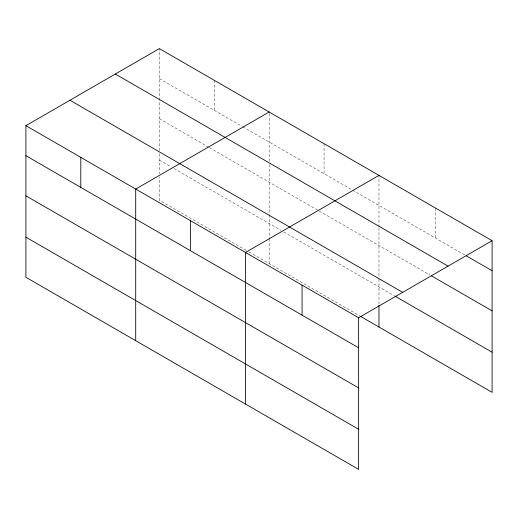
<?xml version="1.0" encoding="UTF-8"?>
<svg xmlns="http://www.w3.org/2000/svg" width="518" height="518" viewBox="0 0 518 518"><rect width="100%" height="100%" fill="white"/><g stroke="black" fill="none" stroke-linecap="round" stroke-linejoin="round"><path stroke-width="0.39" stroke-dasharray="2.59 1.94" d="M159.369 150.57L159.369 101.114M159.369 100.311L159.369 48.608M269.166 164.504L269.166 213.96M269.166 161.299L269.166 112.005M378.969 227.901L378.969 278.153M378.969 227.098L378.969 175.395M159.369 78.645L242.068 126.392M242.761 126.793L351.864 189.782M352.564 190.184L464.866 255.024M159.369 118.764L208.709 147.254M209.401 147.656L318.512 210.651M319.205 211.053L429.946 274.987M159.369 160.107L171.18 166.925M173.957 168.531L280.983 230.322M283.76 231.928L394.334 295.765M246.238 250.382L159.369 200.233L159.369 176.962M249.016 251.988L359.511 315.786M435.534 208.055L435.534 238.086M378.969 278.943L378.969 304.552M324.067 143.7L324.067 173.737M269.166 214.756L269.166 237.943M269.166 238.746L269.166 263.623M214.264 80.309L214.264 110.34M159.369 153.749L159.369 173.75"/><path stroke-width="0.78" d="M25.9 125.667L358.631 317.767L358.631 469.392L25.9 277.285L25.9 125.667L159.369 48.608L492.1 240.715L492.1 392.333L360.204 316.187M269.166 112.005L135.703 189.057L135.703 340.682M378.969 175.395L245.506 252.454L245.506 404.072M358.631 317.767L492.1 240.715M466.265 255.827L492.1 270.746M115.32 74.042L448.057 266.142M431.345 275.796L492.1 310.871M69.943 100.239L402.68 292.34M395.033 296.166L492.1 352.208M25.9 155.698L358.631 347.805M25.9 195.823L358.631 387.924M25.9 237.166L358.631 429.267M378.969 305.355L378.969 327.02M302.072 285.114L302.072 315.145M190.605 220.759L190.605 250.79M80.802 157.362L80.802 187.393"/></g></svg>
